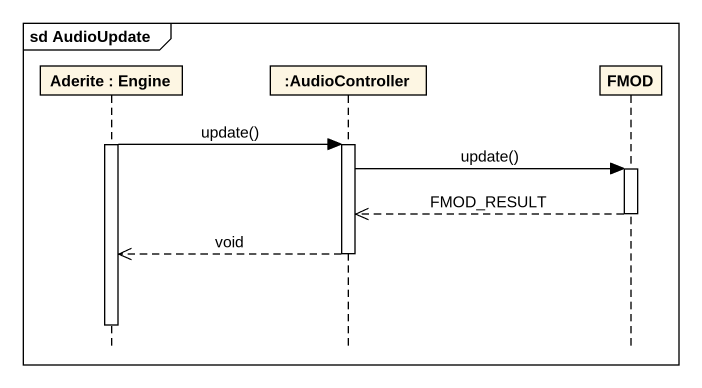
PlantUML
@startuml
mainframe sd AudioUpdate
hide footbox
participant "Aderite : Engine" as Aderite
participant ":AudioController" as AudioController
participant FMOD

activate Aderite
Aderite -> AudioController : update()
activate AudioController
AudioController -> FMOD : update()
activate FMOD
FMOD -->> AudioController : FMOD_RESULT
deactivate FMOD
AudioController -->> Aderite : void
deactivate AudioController
deactivate Aderite
@enduml
